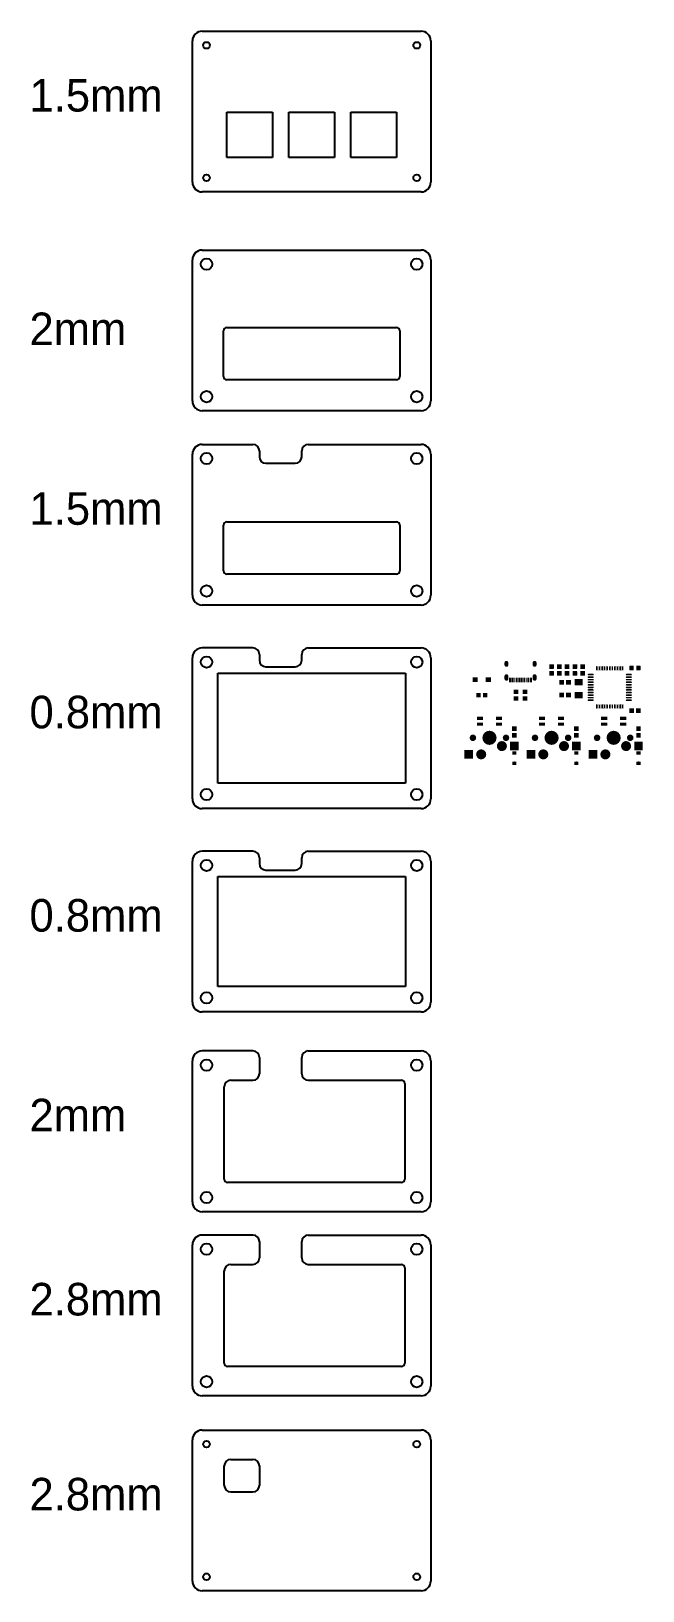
# Model space of a CAD drawing. Extents: x -59 to 129, y -252 to 227.
import ezdxf

# ---------------------------------------------------------------- set-up
doc = ezdxf.new("R2010")
doc.units = 0
doc.header["$MEASUREMENT"] = 0
for name, color, linetype, true_color in [('BottomLayer', 5, 'Continuous', 0x0000ff), ('BottomPasteMaskLayer', 7, 'Continuous', 0x800000), ('BottomSolderMaskLayer', 7, 'Continuous', 0xaa00ff), ('Document', 7, 'Continuous', 0xffffff), ('Multi-Layer', 7, 'Continuous', 0xc0c0c0), ('TopSolderMaskLayer', 7, 'Continuous', 0x800080)]:
    doc.layers.add(name, color=color, linetype=linetype, true_color=true_color)

msp = doc.modelspace()

# ---------------------------------------------------------------- hatches: boundary and pattern name
at = {"layer": 'BottomLayer'}
for points in [[(100.01, 30.94), (101.36, 30.94), (101.36, 32.35), (100.01, 32.35)], [(100.01, 30.29), (101.36, 30.29), (101.36, 28.88), (100.01, 28.88)], [(102.39, 30.94), (103.74, 30.94), (103.74, 32.35), (102.39, 32.35)], [(102.39, 30.29), (103.74, 30.29), (103.74, 28.88), (102.39, 28.88)], [(104.77, 30.94), (106.12, 30.94), (106.12, 32.35), (104.77, 32.35)], [(104.77, 30.29), (106.12, 30.29), (106.12, 28.88), (104.77, 28.88)], [(107.15, 30.94), (108.5, 30.94), (108.5, 32.35), (107.15, 32.35)], [(107.15, 30.29), (108.5, 30.29), (108.5, 28.88), (107.15, 28.88)], [(109.54, 30.94), (110.89, 30.94), (110.89, 32.35), (109.54, 32.35)], [(109.54, 30.29), (110.89, 30.29), (110.89, 28.88), (109.54, 28.88)], [(111.97, 28.98, -0.785398), (111.97, 29.42), (113.42, 29.42, -0.785398), (113.42, 28.98)], [(114.83, 31.84, -0.785398), (114.39, 31.84), (114.39, 30.39, -0.785398), (114.83, 30.39)], [(115.62, 31.84, -0.785398), (115.17, 31.84), (115.17, 30.39, -0.785398), (115.62, 30.39)], [(116.4, 31.84, -0.785398), (115.96, 31.84), (115.96, 30.39, -0.785398), (116.4, 30.39)], [(117.19, 31.84, -0.785398), (116.75, 31.84), (116.75, 30.39, -0.785398), (117.19, 30.39)], [(117.98, 31.84, -0.785398), (117.54, 31.84), (117.54, 30.39, -0.785398), (117.98, 30.39)], [(118.77, 31.84, -0.785398), (118.32, 31.84), (118.32, 30.39, -0.785398), (118.77, 30.39)], [(119.55, 31.84, -0.785398), (119.11, 31.84), (119.11, 30.39, -0.785398), (119.55, 30.39)], [(120.34, 31.84, -0.785398), (119.9, 31.84), (119.9, 30.39, -0.785398), (120.34, 30.39)], [(121.13, 31.84, -0.785398), (120.69, 31.84), (120.69, 30.39, -0.785398), (121.13, 30.39)], [(121.91, 31.84, -0.785398), (121.47, 31.84), (121.47, 30.39, -0.785398), (121.91, 30.39)], [(122.7, 31.84, -0.785398), (122.26, 31.84), (122.26, 30.39, -0.785398), (122.7, 30.39)], [(123.67, 28.98, -0.785398), (123.67, 29.42), (125.12, 29.42, -0.785398), (125.12, 28.98)], [(125.88, 31.9), (125.88, 30.53), (124.75, 30.53), (124.75, 31.9)], [(126.68, 31.9), (126.68, 30.53), (127.82, 30.53), (127.82, 31.9)], [(77.98, 28.32), (77.98, 26.96), (76.45, 26.96), (76.45, 28.32)], [(80.52, 28.32), (80.52, 26.96), (82.05, 26.96), (82.05, 28.32)], [(87.66, 26.89), (87.96, 26.89), (87.96, 28.19), (87.66, 28.19)], [(87.96, 26.89), (88.26, 26.89), (88.26, 28.19), (87.96, 28.19)], [(88.46, 26.89), (88.76, 26.89), (88.76, 28.19), (88.46, 28.19)], [(88.76, 26.89), (89.06, 26.89), (89.06, 28.19), (88.76, 28.19)], [(89.08, 23.28), (90.46, 23.28), (90.46, 24.41), (89.08, 24.41)], [(89.26, 26.89), (89.56, 26.89), (89.56, 28.19), (89.26, 28.19)], [(89.76, 26.89), (90.06, 26.89), (90.06, 28.19), (89.76, 28.19)], [(90.26, 26.89), (90.56, 26.89), (90.56, 28.19), (90.26, 28.19)], [(90.76, 26.89), (91.06, 26.89), (91.06, 28.19), (90.76, 28.19)], [(91.26, 26.89), (91.56, 26.89), (91.56, 28.19), (91.26, 28.19)], [(91.76, 26.89), (92.06, 26.89), (92.06, 28.19), (91.76, 28.19)], [(93.24, 23.27), (91.86, 23.27), (91.86, 24.4), (93.24, 24.4)], [(92.26, 26.89), (92.56, 26.89), (92.56, 28.19), (92.26, 28.19)], [(92.76, 26.89), (93.06, 26.89), (93.06, 28.19), (92.76, 28.19)], [(93.26, 26.89), (93.56, 26.89), (93.56, 28.19), (93.26, 28.19)], [(93.56, 26.89), (93.86, 26.89), (93.86, 28.19), (93.56, 28.19)], [(94.06, 26.89), (94.36, 26.89), (94.36, 28.19), (94.06, 28.19)], [(94.36, 26.89), (94.66, 26.89), (94.66, 28.19), (94.36, 28.19)], [(104.53, 27.5), (104.53, 26.15), (103.12, 26.15), (103.12, 27.5)], [(105.18, 27.5), (105.18, 26.15), (106.59, 26.15), (106.59, 27.5)], [(110.22, 25.87), (110.22, 27.77), (107.82, 27.77), (107.82, 25.87)], [(111.97, 28.19, -0.785398), (111.97, 28.63), (113.42, 28.63, -0.785398), (113.42, 28.19)], [(111.97, 27.4, -0.785398), (111.97, 27.84), (113.42, 27.84, -0.785398), (113.42, 27.4)], [(111.97, 26.62, -0.785398), (111.97, 27.06), (113.42, 27.06, -0.785398), (113.42, 26.62)], [(111.97, 25.83, -0.785398), (111.97, 26.27), (113.42, 26.27, -0.785398), (113.42, 25.83)], [(111.97, 25.04, -0.785398), (111.97, 25.48), (113.42, 25.48, -0.785398), (113.42, 25.04)], [(111.97, 24.25, -0.785398), (111.97, 24.69), (113.42, 24.69, -0.785398), (113.42, 24.25)], [(123.67, 28.19, -0.785398), (123.67, 28.63), (125.12, 28.63, -0.785398), (125.12, 28.19)], [(123.67, 27.4, -0.785398), (123.67, 27.84), (125.12, 27.84, -0.785398), (125.12, 27.4)], [(123.67, 26.62, -0.785398), (123.67, 27.06), (125.12, 27.06, -0.785398), (125.12, 26.62)], [(123.67, 25.83, -0.785398), (123.67, 26.27), (125.12, 26.27, -0.785398), (125.12, 25.83)], [(123.67, 25.04, -0.785398), (123.67, 25.48), (125.12, 25.48, -0.785398), (125.12, 25.04)], [(123.67, 24.25, -0.785398), (123.67, 24.69), (125.12, 24.69, -0.785398), (125.12, 24.25)], [(78.85, 22.19), (78.85, 23.57), (77.72, 23.57), (77.72, 22.19)], [(79.65, 22.19), (79.65, 23.57), (80.79, 23.57), (80.79, 22.19)], [(89.08, 22.48), (90.46, 22.48), (90.46, 21.35), (89.08, 21.35)], [(93.24, 22.47), (91.86, 22.47), (91.86, 21.33), (93.24, 21.33)], [(104.53, 23.6), (104.53, 22.25), (103.12, 22.25), (103.12, 23.6)], [(105.18, 23.6), (105.18, 22.25), (106.59, 22.25), (106.59, 23.6)], [(110.22, 21.97), (110.22, 23.87), (107.82, 23.87), (107.82, 21.97)], [(111.97, 23.47, -0.785398), (111.97, 23.91), (113.42, 23.91, -0.785398), (113.42, 23.47)], [(111.97, 22.68, -0.785398), (111.97, 23.12), (113.42, 23.12, -0.785398), (113.42, 22.68)], [(111.97, 21.89, -0.785398), (111.97, 22.33), (113.42, 22.33, -0.785398), (113.42, 21.89)], [(111.97, 21.1, -0.785398), (111.97, 21.54), (113.42, 21.54, -0.785398), (113.42, 21.1)], [(114.83, 20.14, -0.785398), (114.39, 20.14), (114.39, 18.68, -0.785398), (114.83, 18.68)], [(115.62, 20.14, -0.785398), (115.17, 20.14), (115.17, 18.68, -0.785398), (115.62, 18.68)], [(116.4, 20.14, -0.785398), (115.96, 20.14), (115.96, 18.68, -0.785398), (116.4, 18.68)], [(117.19, 20.14, -0.785398), (116.75, 20.14), (116.75, 18.68, -0.785398), (117.19, 18.68)], [(117.98, 20.14, -0.785398), (117.54, 20.14), (117.54, 18.68, -0.785398), (117.98, 18.68)], [(118.77, 20.14, -0.785398), (118.32, 20.14), (118.32, 18.68, -0.785398), (118.77, 18.68)], [(119.55, 20.14, -0.785398), (119.11, 20.14), (119.11, 18.68, -0.785398), (119.55, 18.68)], [(120.34, 20.14, -0.785398), (119.9, 20.14), (119.9, 18.68, -0.785398), (120.34, 18.68)], [(121.13, 20.14, -0.785398), (120.69, 20.14), (120.69, 18.68, -0.785398), (121.13, 18.68)], [(121.91, 20.14, -0.785398), (121.47, 20.14), (121.47, 18.68, -0.785398), (121.91, 18.68)], [(122.7, 20.14, -0.785398), (122.26, 20.14), (122.26, 18.68, -0.785398), (122.7, 18.68)], [(123.67, 23.47, -0.785398), (123.67, 23.91), (125.12, 23.91, -0.785398), (125.12, 23.47)], [(123.67, 22.68, -0.785398), (123.67, 23.12), (125.12, 23.12, -0.785398), (125.12, 22.68)], [(123.67, 21.89, -0.785398), (123.67, 22.33), (125.12, 22.33, -0.785398), (125.12, 21.89)], [(123.67, 21.1, -0.785398), (123.67, 21.54), (125.12, 21.54, -0.785398), (125.12, 21.1)], [(77.82, 16.2), (79.6, 16.2), (79.6, 15.31), (77.82, 15.31)], [(77.82, 14.42), (79.6, 14.42), (79.6, 13.53), (77.82, 13.53)], [(83.67, 16.2), (85.44, 16.2), (85.44, 15.31), (83.67, 15.31)], [(83.67, 14.42), (85.44, 14.42), (85.44, 13.53), (83.67, 13.53)], [(96.87, 16.2), (98.65, 16.2), (98.65, 15.31), (96.87, 15.31)], [(96.87, 14.42), (98.65, 14.42), (98.65, 13.53), (96.87, 13.53)], [(102.72, 16.2), (104.49, 16.2), (104.49, 15.31), (102.72, 15.31)], [(102.72, 14.42), (104.49, 14.42), (104.49, 13.53), (102.72, 13.53)], [(115.93, 16.2), (117.7, 16.2), (117.7, 15.31), (115.93, 15.31)], [(115.93, 14.42), (117.7, 14.42), (117.7, 13.53), (115.93, 13.53)], [(121.77, 16.2), (123.55, 16.2), (123.55, 15.31), (121.77, 15.31)], [(121.77, 14.42), (123.55, 14.42), (123.55, 13.53), (121.77, 13.53)], [(125.96, 17.44), (125.96, 18.79), (124.55, 18.79), (124.55, 17.44)], [(126.61, 17.44), (126.61, 18.79), (128.02, 18.79), (128.02, 17.44)], [(88.58, 11.89), (89.93, 11.89), (89.93, 13.3), (88.58, 13.3)], [(88.58, 11.24), (89.93, 11.24), (89.93, 9.83), (88.58, 9.83)], [(107.63, 11.89), (108.98, 11.89), (108.98, 13.3), (107.63, 13.3)], [(107.63, 11.24), (108.98, 11.24), (108.98, 9.83), (107.63, 9.83)], [(126.68, 11.89), (128.03, 11.89), (128.03, 13.3), (126.68, 13.3)], [(126.68, 11.24), (128.03, 11.24), (128.03, 9.83), (126.68, 9.83)], [(74.01, 5.97), (76.55, 5.97), (76.55, 3.43), (74.01, 3.43)], [(87.98, 8.51), (90.52, 8.51), (90.52, 5.97), (87.98, 5.97)], [(89.85, 4.58), (89.85, 5.58), (88.65, 5.58), (88.65, 4.58)], [(93.06, 5.97), (95.6, 5.97), (95.6, 3.43), (93.06, 3.43)], [(107.03, 8.51), (109.57, 8.51), (109.57, 5.97), (107.03, 5.97)], [(108.9, 4.58), (108.9, 5.58), (107.7, 5.58), (107.7, 4.58)], [(112.12, 5.97), (114.66, 5.97), (114.66, 3.43), (112.12, 3.43)], [(126.09, 8.51), (128.63, 8.51), (128.63, 5.97), (126.09, 5.97)], [(127.96, 4.58), (127.96, 5.58), (126.76, 5.58), (126.76, 4.58)], [(89.85, 1.48), (89.85, 2.48), (88.65, 2.48), (88.65, 1.48)], [(108.9, 1.48), (108.9, 2.48), (107.7, 2.48), (107.7, 1.48)], [(127.96, 1.48), (127.96, 2.48), (126.76, 2.48), (126.76, 1.48)]]:
    msp.add_hatch(color=256, dxfattribs=at).paths.add_polyline_path(points)
at = {"layer": 'BottomPasteMaskLayer'}
for points in [[(87.44, 32.4), (87.44, 32.4), (87.44, 32.79), (87.44, 32.83), (87.43, 32.87), (87.43, 32.9), (87.42, 32.94), (87.41, 32.97), (87.4, 33), (87.39, 33.04), (87.37, 33.07), (87.35, 33.1), (87.33, 33.13), (87.31, 33.16), (87.29, 33.19), (87.27, 33.21), (87.24, 33.24), (87.21, 33.26), (87.18, 33.28), (87.15, 33.3), (87.12, 33.32), (87.09, 33.33), (87.06, 33.35), (87.02, 33.36), (86.99, 33.37), (86.95, 33.38), (86.92, 33.38), (86.88, 33.38), (86.85, 33.39), (86.8, 33.39), (86.76, 33.38), (86.73, 33.38), (86.7, 33.38), (86.66, 33.37), (86.63, 33.36), (86.59, 33.35), (86.56, 33.33), (86.53, 33.32), (86.5, 33.3), (86.47, 33.28), (86.44, 33.26), (86.42, 33.24), (86.39, 33.21), (86.37, 33.18), (86.35, 33.16), (86.33, 33.13), (86.31, 33.1), (86.3, 33.07), (86.28, 33.03), (86.27, 33), (86.26, 32.97), (86.25, 32.93), (86.25, 32.9), (86.24, 32.86), (86.24, 32.83), (86.24, 32.54), (86.24, 32.18), (86.24, 32.14), (86.25, 32.11), (86.25, 32.07), (86.26, 32.04), (86.27, 32), (86.28, 31.97), (86.29, 31.94), (86.31, 31.91), (86.33, 31.87), (86.35, 31.84), (86.37, 31.82), (86.39, 31.79), (86.41, 31.76), (86.44, 31.74), (86.47, 31.72), (86.5, 31.69), (86.53, 31.68), (86.56, 31.66), (86.59, 31.64), (86.62, 31.63), (86.65, 31.62), (86.69, 31.61), (86.72, 31.6), (86.76, 31.59), (86.79, 31.59), (86.83, 31.59), (86.87, 31.59), (86.9, 31.59), (86.93, 31.59), (86.97, 31.6), (87, 31.61), (87.04, 31.62), (87.07, 31.63), (87.1, 31.64), (87.13, 31.66), (87.16, 31.67), (87.19, 31.69), (87.22, 31.71), (87.25, 31.74), (87.27, 31.76), (87.3, 31.78), (87.32, 31.81), (87.34, 31.84), (87.36, 31.87), (87.37, 31.9), (87.39, 31.93), (87.4, 31.96), (87.41, 31.99), (87.42, 32.03), (87.43, 32.06), (87.44, 32.1), (87.44, 32.13), (87.44, 32.17), (87.44, 32.28)], [(87.44, 28.71), (87.44, 28.75), (87.43, 28.78), (87.43, 28.82), (87.42, 28.85), (87.41, 28.89), (87.4, 28.92), (87.39, 28.96), (87.37, 28.99), (87.35, 29.02), (87.33, 29.05), (87.31, 29.08), (87.29, 29.11), (87.26, 29.13), (87.24, 29.16), (87.21, 29.18), (87.18, 29.2), (87.15, 29.22), (87.12, 29.24), (87.09, 29.25), (87.05, 29.27), (87.02, 29.28), (86.99, 29.29), (86.95, 29.3), (86.92, 29.3), (86.88, 29.31), (86.84, 29.31), (86.82, 29.31), (86.78, 29.31), (86.75, 29.3), (86.71, 29.3), (86.68, 29.29), (86.65, 29.28), (86.61, 29.27), (86.58, 29.26), (86.55, 29.24), (86.52, 29.22), (86.49, 29.2), (86.46, 29.18), (86.43, 29.16), (86.41, 29.14), (86.39, 29.11), (86.36, 29.09), (86.34, 29.06), (86.32, 29.03), (86.31, 29), (86.29, 28.97), (86.28, 28.93), (86.27, 28.9), (86.26, 28.87), (86.25, 28.83), (86.24, 28.8), (86.24, 28.76), (86.24, 28.73), (86.24, 27.9), (86.24, 27.86), (86.25, 27.82), (86.25, 27.79), (86.26, 27.76), (86.27, 27.72), (86.28, 27.69), (86.29, 27.65), (86.31, 27.62), (86.33, 27.59), (86.34, 27.56), (86.37, 27.53), (86.39, 27.51), (86.41, 27.48), (86.44, 27.46), (86.47, 27.43), (86.49, 27.41), (86.52, 27.39), (86.55, 27.38), (86.59, 27.36), (86.62, 27.35), (86.65, 27.34), (86.69, 27.33), (86.72, 27.32), (86.76, 27.31), (86.79, 27.31), (86.83, 27.31), (86.86, 27.31), (86.9, 27.31), (86.93, 27.31), (86.97, 27.32), (87, 27.33), (87.03, 27.34), (87.07, 27.35), (87.1, 27.36), (87.13, 27.38), (87.16, 27.39), (87.19, 27.41), (87.22, 27.43), (87.25, 27.45), (87.27, 27.48), (87.29, 27.5), (87.32, 27.53), (87.34, 27.56), (87.36, 27.59), (87.37, 27.62), (87.39, 27.65), (87.4, 27.68), (87.41, 27.71), (87.42, 27.75), (87.43, 27.78), (87.44, 27.82), (87.44, 27.85), (87.44, 27.89), (87.44, 28.71)], [(96.08, 32.4), (96.08, 32.4), (96.08, 32.79), (96.08, 32.83), (96.07, 32.87), (96.07, 32.9), (96.06, 32.94), (96.05, 32.97), (96.04, 33), (96.03, 33.04), (96.01, 33.07), (95.99, 33.1), (95.97, 33.13), (95.95, 33.16), (95.93, 33.19), (95.91, 33.21), (95.88, 33.24), (95.85, 33.26), (95.82, 33.28), (95.79, 33.3), (95.76, 33.32), (95.73, 33.33), (95.7, 33.35), (95.66, 33.36), (95.63, 33.37), (95.59, 33.38), (95.56, 33.38), (95.52, 33.38), (95.49, 33.39), (95.44, 33.39), (95.4, 33.38), (95.37, 33.38), (95.34, 33.38), (95.3, 33.37), (95.27, 33.36), (95.23, 33.35), (95.2, 33.33), (95.17, 33.32), (95.14, 33.3), (95.11, 33.28), (95.09, 33.26), (95.06, 33.24), (95.03, 33.21), (95.01, 33.18), (94.99, 33.16), (94.97, 33.13), (94.95, 33.1), (94.94, 33.07), (94.92, 33.03), (94.91, 33), (94.9, 32.97), (94.89, 32.93), (94.89, 32.9), (94.88, 32.86), (94.88, 32.83), (94.88, 32.54), (94.88, 32.18), (94.88, 32.14), (94.89, 32.11), (94.89, 32.07), (94.9, 32.04), (94.91, 32), (94.92, 31.97), (94.93, 31.94), (94.95, 31.91), (94.97, 31.87), (94.99, 31.84), (95.01, 31.82), (95.03, 31.79), (95.05, 31.76), (95.08, 31.74), (95.11, 31.72), (95.14, 31.69), (95.17, 31.68), (95.2, 31.66), (95.23, 31.64), (95.26, 31.63), (95.3, 31.62), (95.33, 31.61), (95.36, 31.6), (95.4, 31.59), (95.43, 31.59), (95.47, 31.59), (95.51, 31.59), (95.54, 31.59), (95.57, 31.59), (95.61, 31.6), (95.64, 31.61), (95.68, 31.62), (95.71, 31.63), (95.74, 31.64), (95.77, 31.66), (95.8, 31.67), (95.83, 31.69), (95.86, 31.71), (95.89, 31.74), (95.91, 31.76), (95.94, 31.78), (95.96, 31.81), (95.98, 31.84), (96, 31.87), (96.01, 31.9), (96.03, 31.93), (96.04, 31.96), (96.05, 31.99), (96.06, 32.03), (96.07, 32.06), (96.08, 32.1), (96.08, 32.13), (96.08, 32.17), (96.08, 32.28)], [(95.46, 29.31), (95.42, 29.31), (95.39, 29.3), (95.35, 29.3), (95.32, 29.29), (95.29, 29.28), (95.25, 29.27), (95.22, 29.26), (95.19, 29.24), (95.16, 29.22), (95.13, 29.2), (95.1, 29.18), (95.07, 29.16), (95.05, 29.14), (95.03, 29.11), (95, 29.09), (94.98, 29.06), (94.96, 29.03), (94.95, 29), (94.93, 28.97), (94.92, 28.93), (94.91, 28.9), (94.9, 28.87), (94.89, 28.83), (94.88, 28.8), (94.88, 28.76), (94.88, 28.73), (94.88, 27.9), (94.88, 27.86), (94.89, 27.82), (94.89, 27.79), (94.9, 27.76), (94.91, 27.72), (94.92, 27.69), (94.93, 27.65), (94.95, 27.62), (94.97, 27.59), (94.98, 27.56), (95.01, 27.53), (95.03, 27.51), (95.05, 27.48), (95.08, 27.46), (95.11, 27.43), (95.13, 27.41), (95.16, 27.39), (95.19, 27.38), (95.23, 27.36), (95.26, 27.35), (95.29, 27.34), (95.33, 27.33), (95.36, 27.32), (95.4, 27.31), (95.43, 27.31), (95.47, 27.31), (95.5, 27.31), (95.54, 27.31), (95.57, 27.31), (95.61, 27.32), (95.64, 27.33), (95.67, 27.34), (95.71, 27.35), (95.74, 27.36), (95.77, 27.38), (95.8, 27.39), (95.83, 27.41), (95.86, 27.43), (95.89, 27.45), (95.91, 27.48), (95.93, 27.5), (95.96, 27.53), (95.98, 27.56), (96, 27.59), (96.01, 27.62), (96.03, 27.65), (96.04, 27.68), (96.05, 27.71), (96.06, 27.75), (96.07, 27.78), (96.08, 27.82), (96.08, 27.85), (96.08, 27.89), (96.08, 28.71), (96.08, 28.75), (96.07, 28.78), (96.07, 28.82), (96.06, 28.85), (96.05, 28.89), (96.04, 28.92), (96.03, 28.96), (96.01, 28.99), (95.99, 29.02), (95.97, 29.05), (95.95, 29.08), (95.93, 29.11), (95.9, 29.13), (95.88, 29.16), (95.85, 29.18), (95.82, 29.2), (95.79, 29.22), (95.76, 29.24), (95.73, 29.25), (95.69, 29.27), (95.66, 29.28), (95.63, 29.29), (95.59, 29.3), (95.56, 29.3), (95.52, 29.31), (95.48, 29.31), (95.46, 29.31)], [(100.06, 31.09), (100.48, 31.09), (100.48, 31.54), (100.93, 31.54), (100.93, 31.1), (101.34, 31.09), (101.39, 31.14), (101.39, 32.29), (101.34, 32.34), (100.06, 32.34), (100.01, 32.29), (100.01, 31.14)], [(100.06, 28.94), (101.34, 28.94), (101.39, 28.99), (101.39, 30.14), (101.34, 30.19), (100.93, 30.2), (100.93, 29.75), (100.48, 29.75), (100.48, 30.19), (100.06, 30.19), (100.01, 30.14), (100.01, 28.99)], [(102.45, 31.09), (102.87, 31.09), (102.87, 31.54), (103.32, 31.54), (103.32, 31.1), (103.73, 31.09), (103.78, 31.14), (103.78, 32.29), (103.73, 32.34), (102.45, 32.34), (102.4, 32.29), (102.4, 31.14)], [(102.45, 28.94), (103.73, 28.94), (103.78, 28.99), (103.78, 30.14), (103.73, 30.19), (103.32, 30.2), (103.32, 29.75), (102.87, 29.75), (102.87, 30.19), (102.45, 30.19), (102.4, 30.14), (102.4, 28.99)], [(104.83, 31.09), (105.25, 31.09), (105.25, 31.54), (105.7, 31.54), (105.7, 31.1), (106.11, 31.09), (106.16, 31.14), (106.16, 32.29), (106.11, 32.34), (104.83, 32.34), (104.78, 32.29), (104.78, 31.14)], [(104.83, 28.94), (106.11, 28.94), (106.16, 28.99), (106.16, 30.14), (106.11, 30.19), (105.7, 30.2), (105.7, 29.75), (105.25, 29.75), (105.25, 30.19), (104.83, 30.19), (104.78, 30.14), (104.78, 28.99)], [(107.21, 31.09), (107.63, 31.09), (107.63, 31.54), (108.08, 31.54), (108.08, 31.1), (108.49, 31.09), (108.54, 31.14), (108.54, 32.29), (108.49, 32.34), (107.21, 32.34), (107.16, 32.29), (107.16, 31.14)], [(107.21, 28.94), (108.49, 28.94), (108.54, 28.99), (108.54, 30.14), (108.49, 30.19), (108.08, 30.2), (108.08, 29.75), (107.63, 29.75), (107.63, 30.19), (107.21, 30.19), (107.16, 30.14), (107.16, 28.99)], [(109.59, 31.09), (110.01, 31.09), (110.01, 31.54), (110.46, 31.54), (110.46, 31.1), (110.87, 31.09), (110.92, 31.14), (110.92, 32.29), (110.87, 32.34), (109.59, 32.34), (109.54, 32.29), (109.54, 31.14)], [(109.59, 28.94), (110.87, 28.94), (110.92, 28.99), (110.92, 30.14), (110.87, 30.19), (110.46, 30.2), (110.46, 29.75), (110.01, 29.75), (110.01, 30.19), (109.59, 30.19), (109.54, 30.14), (109.54, 28.99)], [(111.97, 28.98, -0.785398), (111.97, 29.42), (113.42, 29.42, -0.785398), (113.42, 28.98)], [(114.83, 31.84, -0.785398), (114.39, 31.84), (114.39, 30.39, -0.785398), (114.83, 30.39)], [(115.62, 31.84, -0.785398), (115.17, 31.84), (115.17, 30.39, -0.785398), (115.62, 30.39)], [(116.4, 31.84, -0.785398), (115.96, 31.84), (115.96, 30.39, -0.785398), (116.4, 30.39)], [(117.19, 31.84, -0.785398), (116.75, 31.84), (116.75, 30.39, -0.785398), (117.19, 30.39)], [(117.98, 31.84, -0.785398), (117.54, 31.84), (117.54, 30.39, -0.785398), (117.98, 30.39)], [(118.77, 31.84, -0.785398), (118.32, 31.84), (118.32, 30.39, -0.785398), (118.77, 30.39)], [(119.55, 31.84, -0.785398), (119.11, 31.84), (119.11, 30.39, -0.785398), (119.55, 30.39)], [(120.34, 31.84, -0.785398), (119.9, 31.84), (119.9, 30.39, -0.785398), (120.34, 30.39)], [(121.13, 31.84, -0.785398), (120.69, 31.84), (120.69, 30.39, -0.785398), (121.13, 30.39)], [(121.91, 31.84, -0.785398), (121.47, 31.84), (121.47, 30.39, -0.785398), (121.91, 30.39)], [(122.7, 31.84, -0.785398), (122.26, 31.84), (122.26, 30.39, -0.785398), (122.7, 30.39)], [(123.67, 28.98, -0.785398), (123.67, 29.42), (125.12, 29.42, -0.785398), (125.12, 28.98)], [(124.58, 31.85), (124.58, 30.57), (124.63, 30.52), (125.78, 30.52), (125.83, 30.57), (125.84, 30.98), (125.39, 30.98), (125.39, 31.43), (125.83, 31.43), (125.83, 31.85), (125.78, 31.9), (124.63, 31.9)], [(126.73, 31.85), (126.73, 31.43), (127.18, 31.43), (127.18, 30.98), (126.74, 30.98), (126.73, 30.57), (126.78, 30.52), (127.93, 30.52), (127.98, 30.57), (127.98, 31.85), (127.93, 31.9), (126.78, 31.9)], [(77.98, 28.32), (77.98, 26.96), (76.45, 26.96), (76.45, 28.32)], [(80.52, 28.32), (80.52, 26.96), (82.05, 26.96), (82.05, 28.32)], [(87.71, 26.89), (88.21, 26.89), (88.21, 28.19), (87.71, 28.19), (87.71, 28.17)], [(88.51, 26.89), (89.01, 26.89), (89.01, 28.19), (88.51, 28.19), (88.51, 28.17)], [(89.13, 23.33), (89.55, 23.33), (89.55, 23.78), (90, 23.78), (90, 23.34), (90.41, 23.33), (90.46, 23.38), (90.46, 24.53), (90.41, 24.58), (89.13, 24.58), (89.08, 24.53), (89.08, 23.38)], [(89.26, 26.89), (89.56, 26.89), (89.56, 28.19), (89.26, 28.19)], [(89.76, 26.89), (90.06, 26.89), (90.06, 28.19), (89.76, 28.19)], [(90.26, 26.89), (90.56, 26.89), (90.56, 28.19), (90.26, 28.19)], [(90.76, 26.89), (91.06, 26.89), (91.06, 28.19), (90.76, 28.19)], [(91.26, 26.89), (91.56, 26.89), (91.56, 28.19), (91.26, 28.19)], [(91.76, 26.89), (92.06, 26.89), (92.06, 28.19), (91.76, 28.19)], [(93.19, 24.57), (91.91, 24.57), (91.86, 24.52), (91.86, 23.37), (91.91, 23.32), (92.32, 23.31), (92.32, 23.76), (92.77, 23.76), (92.77, 23.32), (93.19, 23.32), (93.24, 23.37), (93.24, 24.52)], [(92.26, 26.89), (92.56, 26.89), (92.56, 28.19), (92.26, 28.19)], [(92.76, 26.89), (93.06, 26.89), (93.06, 28.19), (92.76, 28.19)], [(93.31, 26.89), (93.81, 26.89), (93.81, 28.19), (93.31, 28.19), (93.31, 28.17)], [(94.11, 26.89), (94.61, 26.89), (94.61, 28.19), (94.11, 28.19), (94.11, 28.17)], [(103.18, 27.44), (103.18, 26.16), (103.23, 26.11), (104.38, 26.11), (104.43, 26.16), (104.43, 26.57), (103.98, 26.57), (103.98, 27.02), (104.42, 27.02), (104.43, 27.44), (104.38, 27.49), (103.23, 27.49)], [(105.33, 27.44), (105.33, 27.02), (105.77, 27.02), (105.77, 26.57), (105.33, 26.57), (105.33, 26.16), (105.38, 26.11), (106.53, 26.11), (106.58, 26.16), (106.58, 27.44), (106.53, 27.49), (105.38, 27.49)], [(110.22, 25.87), (110.22, 27.77), (107.82, 27.77), (107.82, 25.87)], [(111.97, 28.19, -0.785398), (111.97, 28.63), (113.42, 28.63, -0.785398), (113.42, 28.19)], [(111.97, 27.4, -0.785398), (111.97, 27.84), (113.42, 27.84, -0.785398), (113.42, 27.4)], [(111.97, 26.62, -0.785398), (111.97, 27.06), (113.42, 27.06, -0.785398), (113.42, 26.62)], [(111.97, 25.83, -0.785398), (111.97, 26.27), (113.42, 26.27, -0.785398), (113.42, 25.83)], [(111.97, 25.04, -0.785398), (111.97, 25.48), (113.42, 25.48, -0.785398), (113.42, 25.04)], [(111.97, 24.25, -0.785398), (111.97, 24.69), (113.42, 24.69, -0.785398), (113.42, 24.25)], [(123.67, 28.19, -0.785398), (123.67, 28.63), (125.12, 28.63, -0.785398), (125.12, 28.19)], [(123.67, 27.4, -0.785398), (123.67, 27.84), (125.12, 27.84, -0.785398), (125.12, 27.4)], [(123.67, 26.62, -0.785398), (123.67, 27.06), (125.12, 27.06, -0.785398), (125.12, 26.62)], [(123.67, 25.83, -0.785398), (123.67, 26.27), (125.12, 26.27, -0.785398), (125.12, 25.83)], [(123.67, 25.04, -0.785398), (123.67, 25.48), (125.12, 25.48, -0.785398), (125.12, 25.04)], [(123.67, 24.25, -0.785398), (123.67, 24.69), (125.12, 24.69, -0.785398), (125.12, 24.25)], [(78.8, 22.24), (78.8, 22.66), (78.36, 22.66), (78.36, 23.11), (78.8, 23.11), (78.8, 23.52), (78.75, 23.57), (77.6, 23.57), (77.55, 23.52), (77.55, 22.24), (77.6, 22.19), (78.75, 22.19)], [(80.95, 22.24), (80.95, 23.52), (80.9, 23.57), (79.75, 23.57), (79.7, 23.52), (79.7, 23.11), (80.15, 23.11), (80.15, 22.66), (79.71, 22.66), (79.7, 22.24), (79.75, 22.19), (80.9, 22.19)], [(89.13, 21.18), (90.41, 21.18), (90.46, 21.23), (90.46, 22.38), (90.41, 22.43), (90, 22.44), (90, 21.99), (89.55, 21.99), (89.55, 22.43), (89.13, 22.43), (89.08, 22.38), (89.08, 21.23)], [(93.19, 22.42), (92.77, 22.42), (92.77, 21.97), (92.32, 21.97), (92.32, 22.41), (91.91, 22.42), (91.86, 22.37), (91.86, 21.22), (91.91, 21.17), (93.19, 21.17), (93.24, 21.22), (93.24, 22.37)], [(103.18, 23.54), (103.18, 22.26), (103.23, 22.21), (104.38, 22.21), (104.43, 22.26), (104.43, 22.67), (103.98, 22.67), (103.98, 23.12), (104.42, 23.12), (104.43, 23.54), (104.38, 23.59), (103.23, 23.59)], [(105.33, 23.54), (105.33, 23.12), (105.77, 23.12), (105.77, 22.67), (105.33, 22.67), (105.33, 22.26), (105.38, 22.21), (106.53, 22.21), (106.58, 22.26), (106.58, 23.54), (106.53, 23.59), (105.38, 23.59)], [(110.22, 21.97), (110.22, 23.87), (107.82, 23.87), (107.82, 21.97)], [(111.97, 23.47, -0.785398), (111.97, 23.91), (113.42, 23.91, -0.785398), (113.42, 23.47)], [(111.97, 22.68, -0.785398), (111.97, 23.12), (113.42, 23.12, -0.785398), (113.42, 22.68)], [(111.97, 21.89, -0.785398), (111.97, 22.33), (113.42, 22.33, -0.785398), (113.42, 21.89)], [(111.97, 21.1, -0.785398), (111.97, 21.54), (113.42, 21.54, -0.785398), (113.42, 21.1)], [(114.83, 20.14, -0.785398), (114.39, 20.14), (114.39, 18.68, -0.785398), (114.83, 18.68)], [(115.62, 20.14, -0.785398), (115.17, 20.14), (115.17, 18.68, -0.785398), (115.62, 18.68)], [(116.4, 20.14, -0.785398), (115.96, 20.14), (115.96, 18.68, -0.785398), (116.4, 18.68)], [(117.19, 20.14, -0.785398), (116.75, 20.14), (116.75, 18.68, -0.785398), (117.19, 18.68)], [(117.98, 20.14, -0.785398), (117.54, 20.14), (117.54, 18.68, -0.785398), (117.98, 18.68)], [(118.77, 20.14, -0.785398), (118.32, 20.14), (118.32, 18.68, -0.785398), (118.77, 18.68)], [(119.55, 20.14, -0.785398), (119.11, 20.14), (119.11, 18.68, -0.785398), (119.55, 18.68)], [(120.34, 20.14, -0.785398), (119.9, 20.14), (119.9, 18.68, -0.785398), (120.34, 18.68)], [(121.13, 20.14, -0.785398), (120.69, 20.14), (120.69, 18.68, -0.785398), (121.13, 18.68)], [(121.91, 20.14, -0.785398), (121.47, 20.14), (121.47, 18.68, -0.785398), (121.91, 18.68)], [(122.7, 20.14, -0.785398), (122.26, 20.14), (122.26, 18.68, -0.785398), (122.7, 18.68)], [(123.67, 23.47, -0.785398), (123.67, 23.91), (125.12, 23.91, -0.785398), (125.12, 23.47)], [(123.67, 22.68, -0.785398), (123.67, 23.12), (125.12, 23.12, -0.785398), (125.12, 22.68)], [(123.67, 21.89, -0.785398), (123.67, 22.33), (125.12, 22.33, -0.785398), (125.12, 21.89)], [(123.67, 21.1, -0.785398), (123.67, 21.54), (125.12, 21.54, -0.785398), (125.12, 21.1)], [(77.82, 16.2), (79.6, 16.2), (79.6, 15.31), (77.82, 15.31)], [(77.82, 14.42), (79.6, 14.42), (79.6, 13.53), (77.82, 13.53)], [(83.67, 16.2), (85.44, 16.2), (85.44, 15.31), (83.67, 15.31)], [(83.67, 14.42), (85.44, 14.42), (85.44, 13.53), (83.67, 13.53)], [(96.87, 16.2), (98.65, 16.2), (98.65, 15.31), (96.87, 15.31)], [(96.87, 14.42), (98.65, 14.42), (98.65, 13.53), (96.87, 13.53)], [(102.72, 16.2), (104.49, 16.2), (104.49, 15.31), (102.72, 15.31)], [(102.72, 14.42), (104.49, 14.42), (104.49, 13.53), (102.72, 13.53)], [(115.93, 16.2), (117.7, 16.2), (117.7, 15.31), (115.93, 15.31)], [(115.93, 14.42), (117.7, 14.42), (117.7, 13.53), (115.93, 13.53)], [(121.77, 16.2), (123.55, 16.2), (123.55, 15.31), (121.77, 15.31)], [(121.77, 14.42), (123.55, 14.42), (123.55, 13.53), (121.77, 13.53)], [(125.81, 17.5), (125.81, 17.92), (125.36, 17.92), (125.36, 18.37), (125.8, 18.37), (125.81, 18.78), (125.76, 18.83), (124.61, 18.83), (124.56, 18.78), (124.56, 17.5), (124.61, 17.45), (125.76, 17.45)], [(127.96, 17.5), (127.96, 18.78), (127.91, 18.83), (126.76, 18.83), (126.71, 18.78), (126.7, 18.37), (127.15, 18.37), (127.15, 17.92), (126.71, 17.92), (126.71, 17.5), (126.76, 17.45), (127.91, 17.45)], [(88.63, 12.04), (89.05, 12.04), (89.05, 12.49), (89.5, 12.49), (89.5, 12.05), (89.91, 12.04), (89.96, 12.09), (89.96, 13.24), (89.91, 13.29), (88.63, 13.29), (88.58, 13.24), (88.58, 12.09)], [(88.63, 9.89), (89.91, 9.89), (89.96, 9.94), (89.96, 11.09), (89.91, 11.14), (89.5, 11.15), (89.5, 10.7), (89.05, 10.7), (89.05, 11.14), (88.63, 11.14), (88.58, 11.09), (88.58, 9.94)], [(107.68, 12.04), (108.1, 12.04), (108.1, 12.49), (108.55, 12.49), (108.55, 12.05), (108.96, 12.04), (109.01, 12.09), (109.01, 13.24), (108.96, 13.29), (107.68, 13.29), (107.63, 13.24), (107.63, 12.09)], [(107.68, 9.89), (108.96, 9.89), (109.01, 9.94), (109.01, 11.09), (108.96, 11.14), (108.55, 11.15), (108.55, 10.7), (108.1, 10.7), (108.1, 11.14), (107.68, 11.14), (107.63, 11.09), (107.63, 9.94)], [(126.74, 12.04), (127.16, 12.04), (127.16, 12.49), (127.61, 12.49), (127.61, 12.05), (128.02, 12.04), (128.07, 12.09), (128.07, 13.24), (128.02, 13.29), (126.74, 13.29), (126.69, 13.24), (126.69, 12.09)], [(126.74, 9.89), (128.02, 9.89), (128.07, 9.94), (128.07, 11.09), (128.02, 11.14), (127.61, 11.15), (127.61, 10.7), (127.16, 10.7), (127.16, 11.14), (126.74, 11.14), (126.69, 11.09), (126.69, 9.94)], [(74.01, 5.97), (76.55, 5.97), (76.55, 3.43), (74.01, 3.43)], [(87.98, 8.51), (90.52, 8.51), (90.52, 5.97), (87.98, 5.97)], [(89.85, 4.58), (89.85, 5.58), (88.65, 5.58), (88.65, 4.58)], [(93.06, 5.97), (95.6, 5.97), (95.6, 3.43), (93.06, 3.43)], [(107.03, 8.51), (109.57, 8.51), (109.57, 5.97), (107.03, 5.97)], [(108.9, 4.58), (108.9, 5.58), (107.7, 5.58), (107.7, 4.58)], [(112.12, 5.97), (114.66, 5.97), (114.66, 3.43), (112.12, 3.43)], [(126.09, 8.51), (128.63, 8.51), (128.63, 5.97), (126.09, 5.97)], [(127.96, 4.58), (127.96, 5.58), (126.76, 5.58), (126.76, 4.58)], [(89.85, 1.48), (89.85, 2.48), (88.65, 2.48), (88.65, 1.48)], [(108.9, 1.48), (108.9, 2.48), (107.7, 2.48), (107.7, 1.48)], [(127.96, 1.48), (127.96, 2.48), (126.76, 2.48), (126.76, 1.48)]]:
    msp.add_hatch(color=256, dxfattribs=at).paths.add_polyline_path(points)
at = {"layer": 'BottomSolderMaskLayer'}
for points in [[(87.46, 32.2, -0.785398), (86.21, 32.2), (86.21, 32.82, -0.785398), (87.46, 32.82)], [(87.46, 27.9, -0.785398), (86.21, 27.9), (86.21, 28.72, -0.785398), (87.46, 28.72)], [(96.11, 32.2, -0.785398), (94.86, 32.2), (94.86, 32.82, -0.785398), (96.11, 32.82)], [(96.11, 27.9, -0.785398), (94.86, 27.9), (94.86, 28.72, -0.785398), (96.11, 28.72)], [(99.99, 30.92), (101.38, 30.92), (101.38, 32.38), (99.99, 32.38)], [(99.99, 30.32), (101.38, 30.32), (101.38, 28.86), (99.99, 28.86)], [(102.37, 30.92), (103.77, 30.92), (103.77, 32.38), (102.37, 32.38)], [(102.37, 30.32), (103.77, 30.32), (103.77, 28.86), (102.37, 28.86)], [(104.75, 30.92), (106.15, 30.92), (106.15, 32.38), (104.75, 32.38)], [(104.75, 30.32), (106.15, 30.32), (106.15, 28.86), (104.75, 28.86)], [(107.13, 30.92), (108.53, 30.92), (108.53, 32.38), (107.13, 32.38)], [(107.13, 30.32), (108.53, 30.32), (108.53, 28.86), (107.13, 28.86)], [(109.51, 30.92), (110.91, 30.92), (110.91, 32.38), (109.51, 32.38)], [(109.51, 30.32), (110.91, 30.32), (110.91, 28.86), (109.51, 28.86)], [(111.95, 28.95, -0.785398), (111.95, 29.44), (113.44, 29.44, -0.785398), (113.44, 28.95)], [(114.85, 31.86, -0.785398), (114.36, 31.86), (114.36, 30.37, -0.785398), (114.85, 30.37)], [(115.64, 31.86, -0.785398), (115.15, 31.86), (115.15, 30.37, -0.785398), (115.64, 30.37)], [(116.43, 31.86, -0.785398), (115.94, 31.86), (115.94, 30.37, -0.785398), (116.43, 30.37)], [(117.22, 31.86, -0.785398), (116.72, 31.86), (116.72, 30.37, -0.785398), (117.22, 30.37)], [(118, 31.86, -0.785398), (117.51, 31.86), (117.51, 30.37, -0.785398), (118, 30.37)], [(118.79, 31.86, -0.785398), (118.3, 31.86), (118.3, 30.37, -0.785398), (118.79, 30.37)], [(119.58, 31.86, -0.785398), (119.09, 31.86), (119.09, 30.37, -0.785398), (119.58, 30.37)], [(120.37, 31.86, -0.785398), (119.87, 31.86), (119.87, 30.37, -0.785398), (120.37, 30.37)], [(121.15, 31.86, -0.785398), (120.66, 31.86), (120.66, 30.37, -0.785398), (121.15, 30.37)], [(121.94, 31.86, -0.785398), (121.45, 31.86), (121.45, 30.37, -0.785398), (121.94, 30.37)], [(122.73, 31.86, -0.785398), (122.24, 31.86), (122.24, 30.37, -0.785398), (122.73, 30.37)], [(123.65, 28.95, -0.785398), (123.65, 29.44), (125.14, 29.44, -0.785398), (125.14, 28.95)], [(125.91, 31.93), (125.91, 30.5), (124.73, 30.5), (124.73, 31.93)], [(126.66, 31.93), (126.66, 30.5), (127.84, 30.5), (127.84, 31.93)], [(78.01, 28.35), (78.01, 26.94), (76.43, 26.94), (76.43, 28.35)], [(80.5, 28.35), (80.5, 26.94), (82.08, 26.94), (82.08, 28.35)], [(87.63, 26.86), (87.99, 26.86), (87.99, 28.22), (87.63, 28.22)], [(87.93, 26.86), (88.29, 26.86), (88.29, 28.22), (87.93, 28.22)], [(88.43, 26.86), (88.79, 26.86), (88.79, 28.22), (88.43, 28.22)], [(88.73, 26.86), (89.09, 26.86), (89.09, 28.22), (88.73, 28.22)], [(89.05, 23.26), (90.49, 23.26), (90.49, 24.43), (89.05, 24.43)], [(89.23, 26.86), (89.59, 26.86), (89.59, 28.22), (89.23, 28.22)], [(89.73, 26.86), (90.09, 26.86), (90.09, 28.22), (89.73, 28.22)], [(90.23, 26.86), (90.59, 26.86), (90.59, 28.22), (90.23, 28.22)], [(90.73, 26.86), (91.09, 26.86), (91.09, 28.22), (90.73, 28.22)], [(91.23, 26.86), (91.59, 26.86), (91.59, 28.22), (91.23, 28.22)], [(91.73, 26.86), (92.09, 26.86), (92.09, 28.22), (91.73, 28.22)], [(93.27, 23.25), (91.83, 23.25), (91.83, 24.42), (93.27, 24.42)], [(92.23, 26.86), (92.58, 26.86), (92.58, 28.22), (92.23, 28.22)], [(92.73, 26.86), (93.09, 26.86), (93.09, 28.22), (92.73, 28.22)], [(93.23, 26.86), (93.59, 26.86), (93.59, 28.22), (93.23, 28.22)], [(93.53, 26.86), (93.89, 26.86), (93.89, 28.22), (93.53, 28.22)], [(94.03, 26.86), (94.39, 26.86), (94.39, 28.22), (94.03, 28.22)], [(94.33, 26.86), (94.69, 26.86), (94.69, 28.22), (94.33, 28.22)], [(104.55, 27.52), (104.55, 26.12), (103.09, 26.12), (103.09, 27.52)], [(105.15, 27.52), (105.15, 26.12), (106.61, 26.12), (106.61, 27.52)], [(110.25, 25.85), (110.25, 27.79), (107.79, 27.79), (107.79, 25.85)], [(111.95, 28.16, -0.785398), (111.95, 28.66), (113.44, 28.66, -0.785398), (113.44, 28.16)], [(111.95, 27.38, -0.785398), (111.95, 27.87), (113.44, 27.87, -0.785398), (113.44, 27.38)], [(111.95, 26.59, -0.785398), (111.95, 27.08), (113.44, 27.08, -0.785398), (113.44, 26.59)], [(111.95, 25.8, -0.785398), (111.95, 26.29), (113.44, 26.29, -0.785398), (113.44, 25.8)], [(111.95, 25.02, -0.785398), (111.95, 25.51), (113.44, 25.51, -0.785398), (113.44, 25.02)], [(111.95, 24.23, -0.785398), (111.95, 24.72), (113.44, 24.72, -0.785398), (113.44, 24.23)], [(123.65, 28.16, -0.785398), (123.65, 28.66), (125.14, 28.66, -0.785398), (125.14, 28.16)], [(123.65, 27.38, -0.785398), (123.65, 27.87), (125.14, 27.87, -0.785398), (125.14, 27.38)], [(123.65, 26.59, -0.785398), (123.65, 27.08), (125.14, 27.08, -0.785398), (125.14, 26.59)], [(123.65, 25.8, -0.785398), (123.65, 26.29), (125.14, 26.29, -0.785398), (125.14, 25.8)], [(123.65, 25.02, -0.785398), (123.65, 25.51), (125.14, 25.51, -0.785398), (125.14, 25.02)], [(123.65, 24.23, -0.785398), (123.65, 24.72), (125.14, 24.72, -0.785398), (125.14, 24.23)], [(78.88, 22.17), (78.88, 23.59), (77.7, 23.59), (77.7, 22.17)], [(79.63, 22.17), (79.63, 23.59), (80.81, 23.59), (80.81, 22.17)], [(89.05, 22.5), (90.49, 22.5), (90.49, 21.33), (89.05, 21.33)], [(93.27, 22.49), (91.83, 22.49), (91.83, 21.31), (93.27, 21.31)], [(104.55, 23.62), (104.55, 22.22), (103.09, 22.22), (103.09, 23.62)], [(105.15, 23.62), (105.15, 22.22), (106.61, 22.22), (106.61, 23.62)], [(110.25, 21.95), (110.25, 23.89), (107.79, 23.89), (107.79, 21.95)], [(111.95, 23.44, -0.785398), (111.95, 23.93), (113.44, 23.93, -0.785398), (113.44, 23.44)], [(111.95, 22.65, -0.785398), (111.95, 23.14), (113.44, 23.14, -0.785398), (113.44, 22.65)], [(111.95, 21.87, -0.785398), (111.95, 22.36), (113.44, 22.36, -0.785398), (113.44, 21.87)], [(111.95, 21.08, -0.785398), (111.95, 21.57), (113.44, 21.57, -0.785398), (113.44, 21.08)], [(114.85, 20.16, -0.785398), (114.36, 20.16), (114.36, 18.66, -0.785398), (114.85, 18.66)], [(115.64, 20.16, -0.785398), (115.15, 20.16), (115.15, 18.66, -0.785398), (115.64, 18.66)], [(116.43, 20.16, -0.785398), (115.94, 20.16), (115.94, 18.66, -0.785398), (116.43, 18.66)], [(117.22, 20.16, -0.785398), (116.72, 20.16), (116.72, 18.66, -0.785398), (117.22, 18.66)], [(118, 20.16, -0.785398), (117.51, 20.16), (117.51, 18.66, -0.785398), (118, 18.66)], [(118.79, 20.16, -0.785398), (118.3, 20.16), (118.3, 18.66, -0.785398), (118.79, 18.66)], [(119.58, 20.16, -0.785398), (119.09, 20.16), (119.09, 18.66, -0.785398), (119.58, 18.66)], [(120.37, 20.16, -0.785398), (119.87, 20.16), (119.87, 18.66, -0.785398), (120.37, 18.66)], [(121.15, 20.16, -0.785398), (120.66, 20.16), (120.66, 18.66, -0.785398), (121.15, 18.66)], [(121.94, 20.16, -0.785398), (121.45, 20.16), (121.45, 18.66, -0.785398), (121.94, 18.66)], [(122.73, 20.16, -0.785398), (122.24, 20.16), (122.24, 18.66, -0.785398), (122.73, 18.66)], [(123.65, 23.44, -0.785398), (123.65, 23.93), (125.14, 23.93, -0.785398), (125.14, 23.44)], [(123.65, 22.65, -0.785398), (123.65, 23.14), (125.14, 23.14, -0.785398), (125.14, 22.65)], [(123.65, 21.87, -0.785398), (123.65, 22.36), (125.14, 22.36, -0.785398), (125.14, 21.87)], [(123.65, 21.08, -0.785398), (123.65, 21.57), (125.14, 21.57, -0.785398), (125.14, 21.08)], [(77.77, 16.25), (79.65, 16.25), (79.65, 15.26), (77.77, 15.26)], [(77.77, 14.47), (79.65, 14.47), (79.65, 13.48), (77.77, 13.48)], [(83.62, 16.25), (85.5, 16.25), (85.5, 15.26), (83.62, 15.26)], [(83.62, 14.47), (85.5, 14.47), (85.5, 13.48), (83.62, 13.48)], [(96.82, 16.25), (98.7, 16.25), (98.7, 15.26), (96.82, 15.26)], [(96.82, 14.47), (98.7, 14.47), (98.7, 13.48), (96.82, 13.48)], [(102.67, 16.25), (104.55, 16.25), (104.55, 15.26), (102.67, 15.26)], [(102.67, 14.47), (104.55, 14.47), (104.55, 13.48), (102.67, 13.48)], [(115.87, 16.25), (117.75, 16.25), (117.75, 15.26), (115.87, 15.26)], [(115.87, 14.47), (117.75, 14.47), (117.75, 13.48), (115.87, 13.48)], [(121.72, 16.25), (123.6, 16.25), (123.6, 15.26), (121.72, 15.26)], [(121.72, 14.47), (123.6, 14.47), (123.6, 13.48), (121.72, 13.48)], [(125.98, 17.42), (125.98, 18.82), (124.52, 18.82), (124.52, 17.42)], [(126.58, 17.42), (126.58, 18.82), (128.04, 18.82), (128.04, 17.42)], [(75.55, 9.78, 1), (77.55, 9.78, 1)], [(79.46, 9.78, 1), (83.81, 9.78, 1)], [(85.71, 9.78, 1), (87.71, 9.78, 1)], [(88.56, 11.87), (89.95, 11.87), (89.95, 13.33), (88.56, 13.33)], [(88.56, 11.27), (89.95, 11.27), (89.95, 9.81), (88.56, 9.81)], [(94.6, 9.78, 1), (96.61, 9.78, 1)], [(98.51, 9.78, 1), (102.86, 9.78, 1)], [(104.76, 9.78, 1), (106.77, 9.78, 1)], [(107.61, 11.87), (109, 11.87), (109, 13.33), (107.61, 13.33)], [(107.61, 11.27), (109, 11.27), (109, 9.81), (107.61, 9.81)], [(113.65, 9.78, 1), (115.66, 9.78, 1)], [(117.56, 9.78, 1), (121.91, 9.78, 1)], [(123.82, 9.78, 1), (125.82, 9.78, 1)], [(126.66, 11.87), (128.05, 11.87), (128.05, 13.33), (126.66, 13.33)], [(126.66, 11.27), (128.05, 11.27), (128.05, 9.81), (126.66, 9.81)], [(73.96, 6.02), (76.61, 6.02), (76.61, 3.38), (73.96, 3.38)], [(77.54, 4.7, 1), (80.64, 4.7, 1)], [(83.89, 7.24, 1), (86.99, 7.24, 1)], [(87.93, 8.56), (90.58, 8.56), (90.58, 5.92), (87.93, 5.92)], [(89.89, 4.56), (89.89, 5.6), (88.62, 5.6), (88.62, 4.56)], [(93.01, 6.02), (95.66, 6.02), (95.66, 3.38), (93.01, 3.38)], [(96.59, 4.7, 1), (99.7, 4.7, 1)], [(102.94, 7.24, 1), (106.05, 7.24, 1)], [(106.98, 8.56), (109.63, 8.56), (109.63, 5.92), (106.98, 5.92)], [(108.94, 4.56), (108.94, 5.6), (107.67, 5.6), (107.67, 4.56)], [(112.06, 6.02), (114.71, 6.02), (114.71, 3.38), (112.06, 3.38)], [(115.64, 4.7, 1), (118.75, 4.7, 1)], [(122, 7.24, 1), (125.1, 7.24, 1)], [(126.03, 8.56), (128.68, 8.56), (128.68, 5.92), (126.03, 5.92)], [(127.99, 4.56), (127.99, 5.6), (126.72, 5.6), (126.72, 4.56)], [(89.89, 1.46), (89.89, 2.5), (88.62, 2.5), (88.62, 1.46)], [(108.94, 1.46), (108.94, 2.5), (107.67, 2.5), (107.67, 1.46)], [(127.99, 1.46), (127.99, 2.5), (126.72, 2.5), (126.72, 1.46)]]:
    msp.add_hatch(color=256, dxfattribs=at).paths.add_polyline_path(points)
at = {"layer": 'Document'}
for points in [[(88.82, 5), (89.71, 5), (89.71, 5.26), (88.82, 5.26)], [(89.38, 4.67), (89.38, 5.56), (89.13, 5.56), (89.13, 4.67)], [(107.87, 5), (108.76, 5), (108.76, 5.26), (107.87, 5.26)], [(108.43, 4.67), (108.43, 5.56), (108.18, 5.56), (108.18, 4.67)], [(126.92, 5), (127.81, 5), (127.81, 5.26), (126.92, 5.26)], [(127.48, 4.67), (127.48, 5.56), (127.23, 5.56), (127.23, 4.67)], [(89.38, 1.63), (89.38, 2.52), (89.13, 2.52), (89.13, 1.63)], [(108.43, 1.63), (108.43, 2.52), (108.18, 2.52), (108.18, 1.63)], [(127.48, 1.63), (127.48, 2.52), (127.23, 2.52), (127.23, 1.63)]]:
    msp.add_hatch(color=256, dxfattribs=at).paths.add_polyline_path(points)
at = {"layer": 'Multi-Layer'}
for points in [[(87.43, 32.21, -0.785398), (86.23, 32.21), (86.23, 32.81, -0.785398), (87.43, 32.81)], [(87.43, 27.91, -0.785398), (86.23, 27.91), (86.23, 28.71, -0.785398), (87.43, 28.71)], [(96.08, 32.21, -0.785398), (94.88, 32.21), (94.88, 32.81, -0.785398), (96.08, 32.81)], [(96.08, 27.91, -0.785398), (94.88, 27.91), (94.88, 28.71, -0.785398), (96.08, 28.71)], [(75.58, 9.78, 1), (77.53, 9.78, 1)], [(79.48, 9.78, 1), (83.78, 9.78, 1)], [(85.74, 9.78, 1), (87.69, 9.78, 1)], [(94.63, 9.78, 1), (96.58, 9.78, 1)], [(98.53, 9.78, 1), (102.83, 9.78, 1)], [(104.79, 9.78, 1), (106.74, 9.78, 1)], [(113.68, 9.78, 1), (115.63, 9.78, 1)], [(117.59, 9.78, 1), (121.89, 9.78, 1)], [(123.84, 9.78, 1), (125.79, 9.78, 1)], [(77.57, 4.7, 1), (80.62, 4.7, 1)], [(83.92, 7.24, 1), (86.97, 7.24, 1)], [(96.62, 4.7, 1), (99.67, 4.7, 1)], [(102.97, 7.24, 1), (106.02, 7.24, 1)], [(115.67, 4.7, 1), (118.72, 4.7, 1)], [(122.02, 7.24, 1), (125.07, 7.24, 1)]]:
    msp.add_hatch(color=256, dxfattribs=at).paths.add_polyline_path(points)
at = {"layer": 'TopSolderMaskLayer'}
for points in [[(87.46, 32.2, -0.785398), (86.21, 32.2), (86.21, 32.82, -0.785398), (87.46, 32.82)], [(87.46, 27.9, -0.785398), (86.21, 27.9), (86.21, 28.72, -0.785398), (87.46, 28.72)], [(96.11, 32.2, -0.785398), (94.86, 32.2), (94.86, 32.82, -0.785398), (96.11, 32.82)], [(96.11, 27.9, -0.785398), (94.86, 27.9), (94.86, 28.72, -0.785398), (96.11, 28.72)], [(75.55, 9.78, 1), (77.55, 9.78, 1)], [(79.46, 9.78, 1), (83.81, 9.78, 1)], [(85.71, 9.78, 1), (87.71, 9.78, 1)], [(94.6, 9.78, 1), (96.61, 9.78, 1)], [(98.51, 9.78, 1), (102.86, 9.78, 1)], [(104.76, 9.78, 1), (106.77, 9.78, 1)], [(113.65, 9.78, 1), (115.66, 9.78, 1)], [(117.56, 9.78, 1), (121.91, 9.78, 1)], [(123.82, 9.78, 1), (125.82, 9.78, 1)], [(77.54, 4.7, 1), (80.64, 4.7, 1)], [(83.89, 7.24, 1), (86.99, 7.24, 1)], [(96.59, 4.7, 1), (99.7, 4.7, 1)], [(102.94, 7.24, 1), (106.05, 7.24, 1)], [(115.64, 4.7, 1), (118.75, 4.7, 1)], [(122, 7.24, 1), (125.1, 7.24, 1)]]:
    msp.add_hatch(color=256, dxfattribs=at).paths.add_polyline_path(points)

# ---------------------------------------------------------------- linework, layer by layer
at = {"color": 0}
for p, q in [((-6.51, 226.72), (60.64, 226.72)), ((-9.51, 180.38), (-9.51, 223.72)), ((63.64, 223.72), (63.64, 180.38)), ((1.02, 201.91), (15.02, 201.91)), ((1.02, 187.91), (1.02, 201.91)), ((15.02, 201.91), (15.02, 187.91)), ((20.07, 201.91), (34.07, 201.91)), ((20.07, 187.91), (20.07, 201.91)), ((34.07, 201.91), (34.07, 187.91)), ((39.12, 201.91), (53.12, 201.91)), ((39.12, 187.91), (39.12, 201.91)), ((53.12, 201.91), (53.12, 187.91)), ((15.02, 187.91), (1.02, 187.91)), ((34.07, 187.91), (20.07, 187.91)), ((53.12, 187.91), (39.12, 187.91)), ((60.64, 177.38), (-6.51, 177.38)), ((-6.51, 159.52), (60.64, 159.52)), ((-9.51, 113.19), (-9.51, 156.52)), ((63.64, 156.52), (63.64, 113.19)), ((0.02, 120.71), (0.02, 134.71)), ((1.02, 135.71), (53.12, 135.71)), ((54.12, 134.71), (54.12, 120.71)), ((53.12, 119.71), (1.02, 119.71)), ((60.64, 110.19), (-6.51, 110.19)), ((-9.51, 53.53), (-9.51, 96.86)), ((63.64, 96.86), (63.64, 53.53)), ((0.02, 61.05), (0.02, 75.05)), ((1.02, 76.05), (53.12, 76.05)), ((54.12, 75.05), (54.12, 61.05)), ((53.12, 60.05), (1.02, 60.05)), ((60.64, 50.53), (-6.51, 50.53)), ((-9.51, -8.97), (-9.51, 34.37)), ((63.64, 34.37), (63.64, -8.97)), ((60.64, -11.97), (-6.51, -11.97)), ((-9.51, -71.39), (-9.51, -28.05)), ((63.64, -28.05), (63.64, -71.39)), ((60.64, -74.39), (-6.51, -74.39)), ((-9.51, -132.7), (-9.51, -89.36)), ((63.64, -89.36), (63.64, -132.7)), ((2.27, -95.36), (9.04, -95.36)), ((0.27, -125.7), (0.27, -97.36)), ((55.64, -96.36), (55.64, -125.7)), ((54.64, -126.7), (1.27, -126.7)), ((60.64, -135.7), (-6.51, -135.7)), ((-9.51, -189.23), (-9.51, -145.89)), ((63.64, -145.89), (63.64, -189.23)), ((2.27, -151.89), (9.04, -151.89)), ((55.64, -152.89), (55.64, -182.23)), ((0.27, -182.23), (0.27, -153.89)), ((54.64, -183.23), (1.27, -183.23)), ((60.64, -192.23), (-6.51, -192.23)), ((-9.51, -249.09), (-9.51, -205.75)), ((63.64, -205.75), (63.64, -249.09)), ((0.27, -219.75), (0.27, -213.75)), ((60.64, -252.09), (-6.51, -252.09))]:
    msp.add_line(p, q, dxfattribs=at)
at = {"linetype": 'Continuous'}
for p, q in [((-6.51, 99.86), (9.04, 99.86)), ((11.04, 97.86), (11.04, 96.07)), ((24.04, 96.07), (24.04, 97.86)), ((26.04, 99.86), (60.64, 99.86)), ((13.04, 94.07), (22.04, 94.07)), ((9.04, 37.37), (-6.51, 37.37)), ((11.04, 35.37), (11.04, 33.58)), ((24.04, 33.58), (24.04, 35.37)), ((26.04, 37.37), (60.64, 37.37)), ((-1.71, 29.58), (55.85, 29.58)), ((-1.71, -4.17), (-1.71, 29.58)), ((13.04, 31.58), (22.04, 31.58)), ((55.85, 29.58), (55.85, -4.17)), ((55.85, -4.17), (-1.71, -4.17)), ((9.04, -25.05), (-6.51, -25.05)), ((11.04, -27.05), (11.04, -28.84)), ((24.04, -28.84), (24.04, -27.05)), ((26.04, -25.05), (60.64, -25.05)), ((-1.71, -32.84), (55.85, -32.84)), ((-1.71, -66.6), (-1.71, -32.84)), ((13.04, -30.84), (22.04, -30.84)), ((55.85, -32.84), (55.85, -66.6)), ((55.85, -66.6), (-1.71, -66.6)), ((9.04, -86.36), (-6.51, -86.36)), ((11.04, -88.36), (11.04, -93.36)), ((24.04, -93.36), (24.04, -88.36)), ((26.04, -86.36), (60.64, -86.36)), ((26.04, -95.36), (54.64, -95.36)), ((9.04, -142.89), (-6.51, -142.89)), ((26.04, -142.89), (60.64, -142.89)), ((11.04, -144.89), (11.04, -149.89)), ((24.04, -149.89), (24.04, -144.89)), ((26.04, -151.89), (54.64, -151.89)), ((-6.51, -202.75), (60.64, -202.75)), ((2.27, -211.75), (9.04, -211.75)), ((11.04, -213.75), (11.04, -219.75)), ((2.27, -221.75), (9.04, -221.75))]:
    msp.add_line(p, q, dxfattribs=at)
for centre, radius in [((-5.17, 222.38), 1.02), ((59.31, 222.38), 1.02), ((-5.17, 181.72), 1.02), ((59.31, 181.72), 1.02), ((-5.17, 155.19), 1.75), ((59.31, 155.19), 1.75), ((-5.17, 114.52), 1.75), ((59.31, 114.52), 1.75), ((-5.17, 95.53), 1.75), ((59.31, 95.53), 1.75), ((-5.17, 54.86), 1.75), ((59.31, 54.86), 1.75), ((-5.17, 33.04), 1.75), ((59.31, 33.04), 1.75), ((-5.17, -7.63), 1.75), ((59.31, -7.63), 1.75), ((-5.17, -29.39), 1.75), ((59.31, -29.39), 1.75), ((-5.17, -70.05), 1.75), ((59.31, -70.05), 1.75), ((-5.17, -90.7), 1.75), ((59.31, -90.7), 1.75), ((-5.17, -131.37), 1.75), ((59.31, -131.37), 1.75), ((-5.17, -147.23), 1.75), ((59.31, -147.23), 1.75), ((-5.17, -187.89), 1.75), ((59.31, -187.89), 1.75), ((-5.17, -207.09), 1.02), ((59.31, -207.09), 1.02), ((-5.17, -247.76), 1.02), ((59.31, -247.76), 1.02)]:
    msp.add_circle(centre, radius, dxfattribs=at)
at = {"color": 0}
for centre, radius, start, end in [((-6.51, 223.72), 3, 90, 180), ((60.64, 223.72), 3, 0, 90), ((-6.51, 180.38), 3, 180, 270), ((60.64, 180.38), 3, 270, 0), ((-6.51, 156.52), 3, 90, 180), ((60.64, 156.52), 3, 0, 90), ((1.02, 134.71), 1, 90, 180), ((53.12, 134.71), 1, 0, 90), ((1.02, 120.71), 1, 180, 270), ((53.12, 120.71), 1, 270, 0), ((-6.51, 113.19), 3, 180, 270), ((60.64, 113.19), 3, 270, 0), ((-6.51, 96.86), 3, 90, 180), ((60.64, 96.86), 3, 0, 90), ((1.02, 75.05), 1, 90, 180), ((53.12, 75.05), 1, 0, 90), ((1.02, 61.05), 1, 180, 270), ((53.12, 61.05), 1, 270, 0), ((-6.51, 53.53), 3, 180, 270), ((60.64, 53.53), 3, 270, 0), ((-6.51, 34.37), 3, 90, 180), ((60.64, 34.37), 3, 0, 90), ((-6.51, -8.97), 3, 180, 270), ((60.64, -8.97), 3, 270, 0), ((-6.51, -28.05), 3, 90, 180), ((60.64, -28.05), 3, 0, 90), ((-6.51, -71.39), 3, 180, 270), ((60.64, -71.39), 3, 270, 0), ((-6.51, -89.36), 3, 90, 180), ((60.64, -89.36), 3, 0, 90), ((54.64, -96.36), 1, 0, 90), ((1.27, -125.7), 1, 180, 270), ((54.64, -125.7), 1, 270, 0), ((-6.51, -132.7), 3, 180, 270), ((60.64, -132.7), 3, 270, 0), ((-6.51, -145.89), 3, 90, 180), ((60.64, -145.89), 3, 0, 90), ((54.64, -152.89), 1, 0, 90), ((1.27, -182.23), 1, 180, 270), ((54.64, -182.23), 1, 270, 0), ((-6.51, -189.23), 3, 180, 270), ((60.64, -189.23), 3, 270, 0), ((-6.51, -205.75), 3, 90, 180), ((60.64, -205.75), 3, 0, 90), ((-6.51, -249.09), 3, 180, 270), ((60.64, -249.09), 3, 270, 0)]:
    msp.add_arc(centre, radius, start, end, dxfattribs=at)
at = {"linetype": 'Continuous'}
for centre, start, end in [((9.04, 97.86), 0, 90), ((13.04, 96.07), 180, 270), ((22.04, 96.07), 270, 0), ((26.04, 97.86), 90, 180), ((9.04, 35.37), 0, 90), ((13.04, 33.58), 180, 270), ((22.04, 33.58), 270, 0), ((26.04, 35.37), 90, 180), ((9.04, -27.05), 0, 90), ((26.04, -27.05), 90, 180), ((13.04, -28.84), 180, 270), ((22.04, -28.84), 270, 0), ((9.04, -88.36), 0, 90), ((26.04, -88.36), 90, 180), ((2.27, -97.36), 90, 180), ((9.04, -93.36), 270, 0), ((26.04, -93.36), 180, 270), ((9.04, -144.89), 0, 90), ((26.04, -144.89), 90, 180), ((2.27, -153.89), 90, 180), ((9.04, -149.89), 270, 0), ((26.04, -149.89), 180, 270), ((2.27, -213.75), 90, 180), ((9.04, -213.75), 0, 90), ((2.27, -219.75), 180, 270), ((9.04, -219.75), 270, 0)]:
    msp.add_arc(centre, 2, start, end, dxfattribs=at)

# ---------------------------------------------------------------- texts
for s, p in [('1.5mm', (-59.51, 202.05)), ('2mm', (-59.51, 130.34)), ('1.5mm', (-59.51, 75.19)), ('0.8mm', (-59.51, 12.7)), ('0.8mm', (-59.51, -49.72)), ('2mm', (-59.51, -111.03)), ('2.8mm', (-59.51, -167.56)), ('2.8mm', (-59.51, -227.42))]:
    msp.add_text(s, height=10, dxfattribs=at).set_placement(p)

doc.saveas('drawing.dxf')
